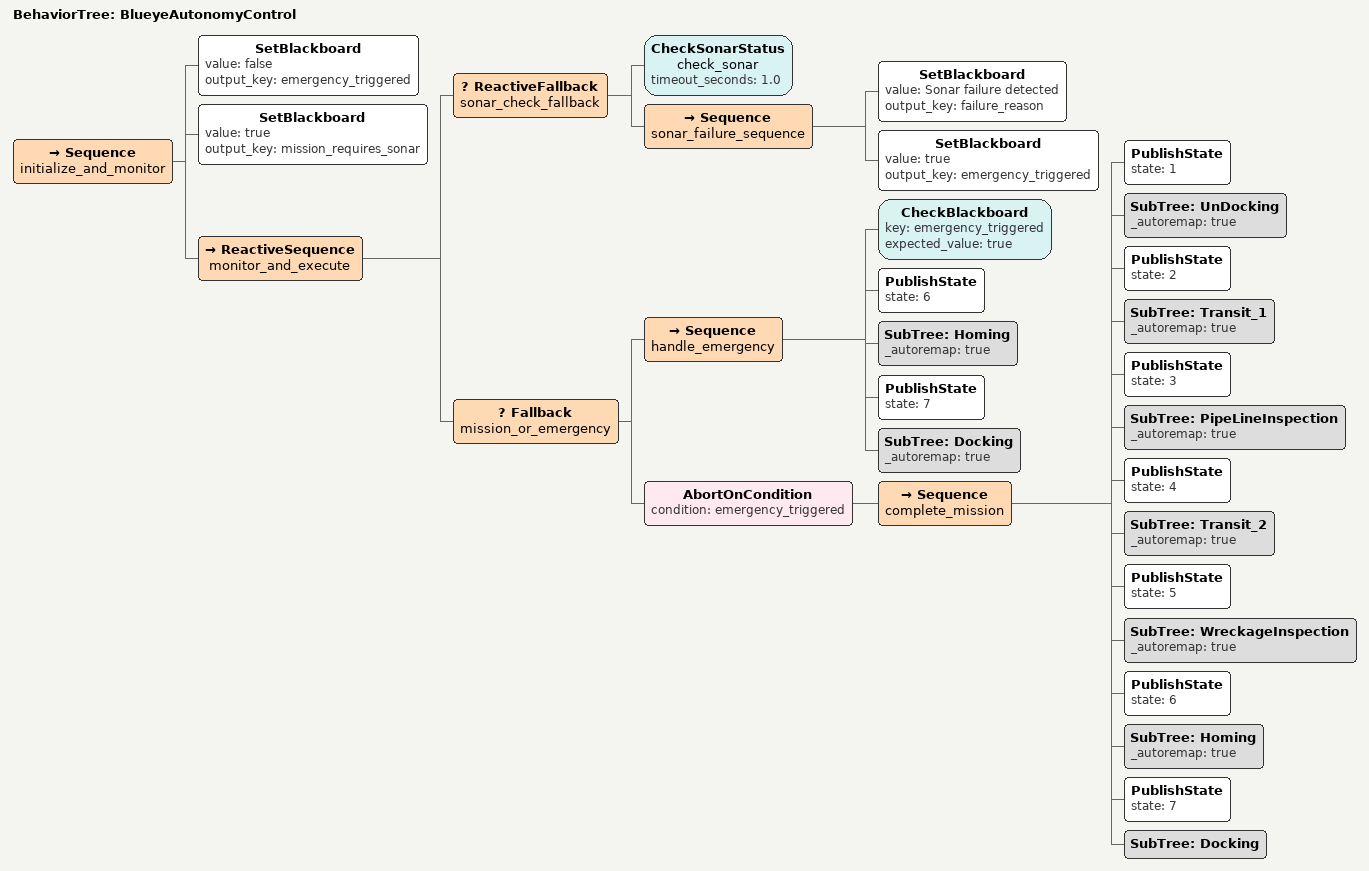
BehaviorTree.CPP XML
<?xml version="1.0" encoding="UTF-8"?>
<root BTCPP_format="4"
      main_tree_to_execute="BlueyeAutonomyControl">
    <include path="UnDocking.xml"/>
    <include path="Transit_1.xml"/>
    <include path="Transit_2.xml"/>
    <include path="PipeLineInspection.xml"/>
    <include path="WreckageInspection.xml"/>
    <include path="Homing.xml"/>
    <include path="Docking.xml"/>
    <include path="SystemMonitor.xml"/>

  <BehaviorTree ID="BlueyeAutonomyControl">
    <Sequence name="initialize_and_monitor">
      <SetBlackboard value="false"
                     output_key="emergency_triggered"/>
      <SetBlackboard value="true"
                     output_key="mission_requires_sonar"/>
      <ReactiveSequence name="monitor_and_execute">
        <ReactiveFallback name="sonar_check_fallback">
          <CheckSonarStatus name="check_sonar"
                            timeout_seconds="1.0"/>
          <Sequence name="sonar_failure_sequence">
            <SetBlackboard value="Sonar failure detected"
                           output_key="failure_reason"/>
            <SetBlackboard value="true"
                           output_key="emergency_triggered"/>
          </Sequence>
        </ReactiveFallback>
        <Fallback name="mission_or_emergency">
          <Sequence name="handle_emergency">
            <CheckBlackboard key="emergency_triggered"
                             expected_value="true"/>
            <PublishState state="6"/>
            <SubTree ID="Homing"
                     _autoremap="true"/>
            <PublishState state="7"/>
            <SubTree ID="Docking"
                     _autoremap="true"/>
          </Sequence>
          <AbortOnCondition condition="emergency_triggered">
            <Sequence name="complete_mission">
              <PublishState state="1"/>
              <SubTree ID="UnDocking"
                       _autoremap="true"/>
              <PublishState state="2"/>
              <SubTree ID="Transit_1"
                       _autoremap="true"/>
              <PublishState state="3"/>
              <SubTree ID="PipeLineInspection"
                       _autoremap="true"/>
              <PublishState state="4"/>
              <SubTree ID="Transit_2"
                       _autoremap="true"/>
              <PublishState state="5"/>
              <SubTree ID="WreckageInspection"
                       _autoremap="true"/>
              <PublishState state="6"/>
              <SubTree ID="Homing"
                       _autoremap="true"/>
              <PublishState state="7"/>
              <SubTree ID="Docking"/>
            </Sequence>
          </AbortOnCondition>
        </Fallback>
      </ReactiveSequence>
    </Sequence>
  </BehaviorTree>

</root>
